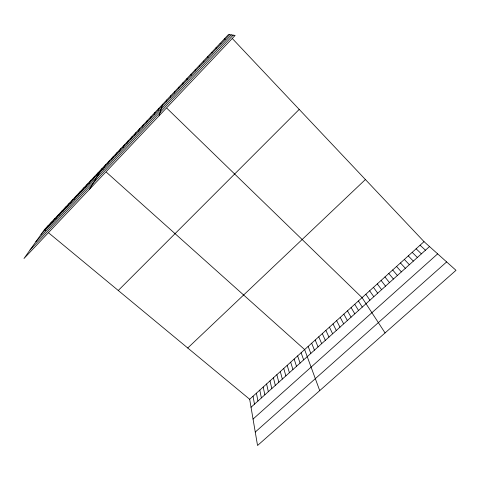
<?xml version="1.0" encoding="UTF-8"?>
<svg xmlns="http://www.w3.org/2000/svg" width="480" height="480" viewBox="0 0 480 480"><rect width="100%" height="100%" fill="white"/><g stroke="black" fill="none" stroke-linecap="round" stroke-linejoin="round"><path stroke-width="0.72" d="M182.802 84.252L182.904 82.836M178.638 88.668L178.836 87.144M174.48 93.072L174.792 91.434M170.34 97.458L170.754 95.712M166.218 101.826L166.734 99.978M159.06 115.794L162.726 104.226M158.124 110.394L158.844 108.336M154.164 114.594L154.98 112.428M150.21 118.776L151.128 116.514M146.274 122.952L147.288 120.582M142.35 127.11L143.46 124.638M138.438 131.25L139.644 128.682M134.538 135.384L135.84 132.714M130.65 139.5L132.048 136.734M126.774 143.604L128.268 140.742M122.916 147.69L124.5 144.732M119.064 151.77L120.744 148.71M115.23 155.832L117 152.682M111.408 159.882L113.268 156.636M107.592 163.92L109.548 160.578M103.794 167.94L105.84 164.508M89.568 189.21L102.144 168.426L103.2 169.374M96.234 175.95L98.46 172.332M92.472 179.934L94.782 176.226M88.722 183.906L91.122 180.102M84.984 187.866L87.474 183.972M81.258 191.814L83.832 187.83M77.544 195.75L80.208 191.676M73.842 199.668L76.59 195.504M70.152 203.58L72.984 199.326M66.474 207.474L69.39 203.136M62.808 211.362L65.808 206.928M59.154 215.232L62.238 210.714M55.506 219.09L58.68 214.488M51.876 222.936L55.128 218.25M48.252 226.776L51.588 222M44.646 230.598L48.06 225.738M44.544 229.464L24 258.492L235.128 35.418L228.51 34.506L44.544 229.464L45.612 230.352M41.046 234.408L229.626 34.656M35.832 241.776L231.3 34.89M30.048 249.942L233.166 35.148M118.26 290.484L299.208 109.404M187.746 348L365.4 179.526M249.678 399.264L424.026 241.638L456 270.318L257.544 445.494L249.678 399.264L48.816 233.004M251.04 407.25L429.51 246.552M253.05 419.07L437.658 253.86M255.258 432.048L446.64 261.924M224.292 38.97L225.294 39.246M220.092 43.428L220.98 43.818M215.904 47.868L216.678 48.372M106.374 172.212L304.632 349.578L319.722 390.612M420.072 245.214L425.454 250.206M211.728 52.29L212.394 52.914M416.124 248.784L421.404 253.854M166.902 108.276L362.07 297.654L385.074 332.922M412.188 252.342L417.372 257.484M408.264 255.888L413.352 261.102M232.62 38.856L424.026 241.638M404.352 259.428L409.344 264.714M400.452 262.95L405.342 268.314M396.564 266.466L401.358 271.902M392.682 269.976L397.386 275.478M388.818 273.468L393.426 279.048M384.966 276.954L389.472 282.6M381.12 280.428L385.536 286.146M207.57 56.7L208.122 57.438M377.286 283.896L381.612 289.68M373.464 287.346L377.7 293.208M369.654 290.796L373.794 296.718M365.856 294.228L369.906 300.222M358.404 300.966L362.274 307.098M354.75 304.272L358.53 310.464M351.102 307.566L354.798 313.824M347.472 310.854L351.072 317.178M343.842 314.13L347.364 320.52M340.23 317.4L343.662 323.85M203.424 61.092L203.862 61.944M336.624 320.658L339.972 327.174M333.03 323.904L336.294 330.486M329.448 327.15L332.622 333.792M325.872 330.378L328.968 337.086M322.308 333.6L325.32 340.368M318.756 336.816L321.678 343.644M315.21 340.02L318.054 346.908M311.676 343.218L314.436 350.166M308.148 346.404L310.83 353.412M301.128 352.752L303.648 359.88M199.29 65.472L199.626 66.438M297.63 355.914L300.072 363.102M294.144 359.064L296.502 366.312M290.67 362.208L292.95 369.516M287.202 365.34L289.404 372.708M283.74 368.466L285.864 375.894M280.296 371.586L282.336 379.068M276.858 374.694L278.82 382.236M273.426 377.796L275.316 385.392M270.006 380.886L271.818 388.542M266.598 383.97L268.332 391.68M263.196 387.048L264.852 394.812M195.174 69.834L195.396 70.914M259.8 390.114L261.384 397.932M256.416 393.174L257.928 401.046M253.044 396.222L254.478 404.154M191.07 74.184L191.184 75.378M186.978 78.516L186.984 79.824"/></g></svg>
